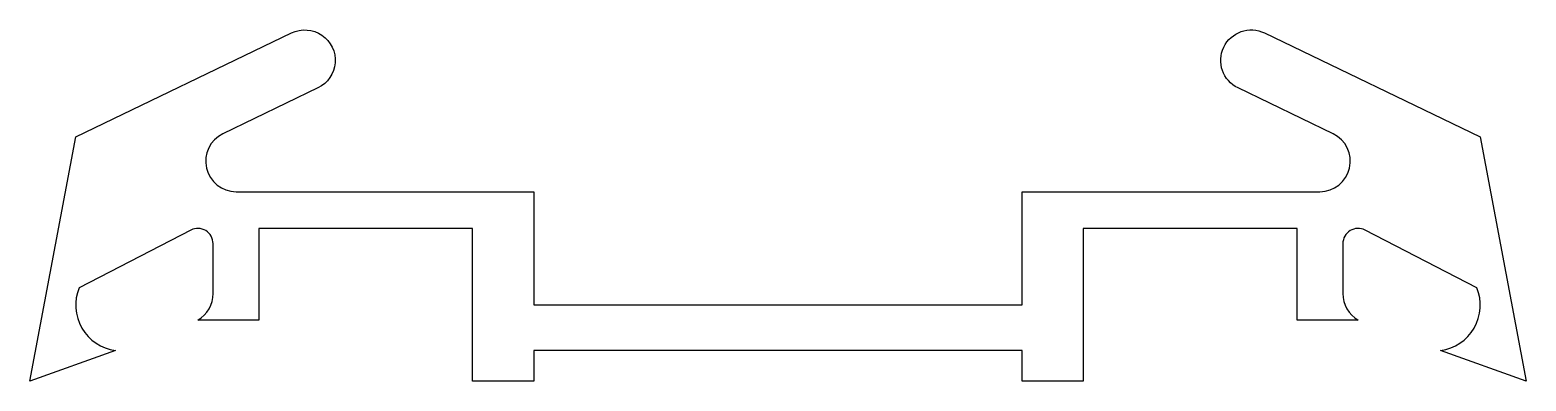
# Model space of a CAD drawing. Extents: x -653.7 to -604.7, y 81.9 to 93.4.
import ezdxf

# ---------------------------------------------------------------- set-up
doc = ezdxf.new("R2010")
doc.units = 0
doc.layers.add('ANA', color=220, linetype='CONTINUOUS')

msp = doc.modelspace()

# ---------------------------------------------------------------- linework, layer by layer
at = {"layer": 'ANA', "color": 0}
msp.add_lwpolyline([(-637.164, 81.944), (-639.164, 81.944), (-639.164, 86.944), (-646.164, 86.944), (-646.164, 83.944), (-648.16, 83.944, 0.266784), (-647.664, 84.808), (-647.664, 86.444, 0.561618), (-648.393, 86.888), (-652.051, 85.002, 0.491796), (-650.863, 82.944), (-653.664, 81.944), (-652.164, 89.944), (-645.097, 93.345, -1), (-644.23, 91.543), (-647.342, 90.045, 0.797562), (-646.908, 88.144), (-637.164, 88.144), (-637.164, 84.444), (-629.164, 84.444), (-621.164, 84.444), (-621.164, 88.144), (-611.419, 88.144, 0.797562), (-610.985, 90.045), (-614.097, 91.543, -1), (-613.23, 93.345), (-606.164, 89.944), (-604.664, 81.944), (-607.464, 82.944, 0.491796), (-606.277, 85.002), (-609.935, 86.888, 0.561618), (-610.664, 86.444), (-610.664, 84.808, 0.266784), (-610.167, 83.944), (-612.164, 83.944), (-612.164, 86.944), (-619.164, 86.944), (-619.164, 81.944), (-621.164, 81.944), (-621.164, 82.944), (-629.164, 82.944), (-637.164, 82.944)], format="xyb", close=True, dxfattribs=at)

doc.saveas('drawing.dxf')
